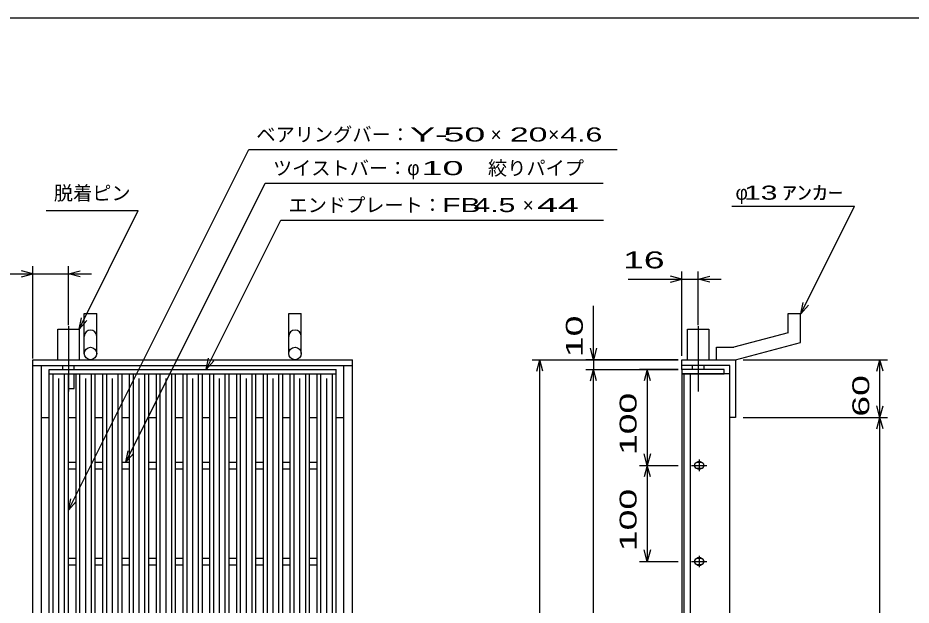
# Model space of a CAD drawing. Units: millimetres, scale not verified. Extents: x -1456 to 1389, y -1026 to 839.
# Drawn here: x -862 to 68, y 227 to 839 of the extents above; entities that cross this region are included whole.
import ezdxf
from ezdxf.enums import TextEntityAlignment as Align

# ---------------------------------------------------------------- set-up
doc = ezdxf.new("R2010")
doc.units = ezdxf.units.MM
doc.header["$LTSCALE"] = 8
doc.linetypes.add('LONG_DASHED_DOTTED', pattern=[15.25, 12, -1.5, 0.25, -1.5])
for name, color, linetype, lineweight in [('0_2', 150, 'Continuous', 25), ('16', 3, 'Continuous', 25), ('19', 6, 'Continuous', 25), ('22', 2, 'Continuous', 25)]:
    doc.layers.add(name, color=color, linetype=linetype, lineweight=lineweight)
doc.styles.add('ベクトル', font='')
doc.styles.get('ベクトル').set_extended_font_data('ベクトル')

msp = doc.modelspace()

# ---------------------------------------------------------------- linework, layer by layer
at = {"layer": '0_2'}
msp.add_line((-1379.2, 838.8), (1388.8, 838.8), dxfattribs=at)
at = {"layer": '16'}
for p, q in [((-829.5, 472.8), (-530.5, 472.8)), ((-829.5, 468.3), (-829.5, 472.8)), ((-829.5, 468.3), (-530.5, 468.3)), ((-829.5, -222.7), (-829.5, 468.3)), ((-829.5, 468.3), (-809.5, 468.3)), ((-825.5, -222.7), (-825.5, 468.3)), ((-813.5, -222.7), (-813.5, 468.3)), ((-809.5, -222.7), (-809.5, 468.3)), ((-801.6, -222.7), (-801.6, 468.3)), ((-801.6, 468.3), (-781.6, 468.3)), ((-797.6, -222.7), (-797.6, 468.3)), ((-785.6, -222.7), (-785.6, 468.3)), ((-781.6, -222.7), (-781.6, 468.3)), ((-773.7, -222.7), (-773.7, 468.3)), ((-773.7, 468.3), (-753.7, 468.3)), ((-769.7, -222.7), (-769.7, 468.3)), ((-757.7, -222.7), (-757.7, 468.3)), ((-753.7, -222.7), (-753.7, 468.3)), ((-745.8, -222.7), (-745.8, 468.3)), ((-745.8, 468.3), (-725.8, 468.3)), ((-741.8, -222.7), (-741.8, 468.3)), ((-729.8, -222.7), (-729.8, 468.3)), ((-725.8, -222.7), (-725.8, 468.3)), ((-717.9, -222.7), (-717.9, 468.3)), ((-717.9, 468.3), (-697.9, 468.3)), ((-713.9, -222.7), (-713.9, 468.3)), ((-701.9, -222.7), (-701.9, 468.3)), ((-697.9, -222.7), (-697.9, 468.3)), ((-690, -222.7), (-690, 468.3)), ((-690, 468.3), (-670, 468.3)), ((-686, -222.7), (-686, 468.3)), ((-674, -222.7), (-674, 468.3)), ((-670, -222.7), (-670, 468.3)), ((-662.1, -222.7), (-662.1, 468.3)), ((-662.1, 468.3), (-642.1, 468.3)), ((-658.1, -222.7), (-658.1, 468.3)), ((-646.1, -222.7), (-646.1, 468.3)), ((-642.1, -222.7), (-642.1, 468.3)), ((-634.2, -222.7), (-634.2, 468.3)), ((-634.2, 468.3), (-614.2, 468.3)), ((-630.2, -222.7), (-630.2, 468.3)), ((-618.2, -222.7), (-618.2, 468.3)), ((-614.2, -222.7), (-614.2, 468.3)), ((-606.3, -222.7), (-606.3, 468.3)), ((-606.3, 468.3), (-586.3, 468.3)), ((-602.3, -222.7), (-602.3, 468.3)), ((-590.3, -222.7), (-590.3, 468.3)), ((-586.3, -222.7), (-586.3, 468.3)), ((-578.4, -222.7), (-578.4, 468.3)), ((-578.4, 468.3), (-558.4, 468.3)), ((-574.4, -222.7), (-574.4, 468.3)), ((-562.4, -222.7), (-562.4, 468.3)), ((-558.4, -222.7), (-558.4, 468.3)), ((-550.5, -222.7), (-550.5, 468.3)), ((-550.5, 468.3), (-530.5, 468.3)), ((-546.5, -222.7), (-546.5, 468.3)), ((-534.5, -222.7), (-534.5, 468.3)), ((-530.5, 468.3), (-530.5, 472.8)), ((-530.5, -222.7), (-530.5, 468.3)), ((-126.5, 472.8), (-170.5, 472.8)), ((-170.5, 472.8), (-170.5, 468.3)), ((-170.5, 468.3), (-126.5, 468.3)), ((-170.5, 468.3), (-170.5, -222.7)), ((-120.5, 468.3), (-170.5, 468.3)), ((-168.5, 468.3), (-168.5, -222.7)), ((-161.5, -222.7), (-161.5, 468.3)), ((-126.5, 468.3), (-126.5, 472.8)), ((-120.5, -222.7), (-120.5, 468.3)), ((-819.5, -217.7), (-819.5, 463.3)), ((-791.6, -217.7), (-791.6, 463.3)), ((-763.7, -217.7), (-763.7, 463.3)), ((-735.8, -217.7), (-735.8, 463.3)), ((-707.9, -217.7), (-707.9, 463.3)), ((-680, -217.7), (-680, 463.3)), ((-652.1, -217.7), (-652.1, 463.3)), ((-624.2, -217.7), (-624.2, 463.3)), ((-596.3, -217.7), (-596.3, 463.3)), ((-568.4, -217.7), (-568.4, 463.3)), ((-540.5, -217.7), (-540.5, 463.3)), ((-809.5, 376.3), (-801.6, 376.3)), ((-781.6, 376.3), (-773.7, 376.3)), ((-753.7, 376.3), (-745.8, 376.3)), ((-725.8, 376.3), (-717.9, 376.3)), ((-697.9, 376.3), (-690, 376.3)), ((-670, 376.3), (-662.1, 376.3)), ((-642.1, 376.3), (-634.2, 376.3)), ((-614.2, 376.3), (-606.3, 376.3)), ((-586.3, 376.3), (-578.4, 376.3)), ((-558.4, 376.3), (-550.5, 376.3)), ((-160.5, 372.8), (-144.5, 372.8)), ((-150.5, 375.8), (-154.5, 375.8)), ((-152.5, 378.8), (-152.5, 366.8)), ((-809.5, 369.3), (-801.6, 369.3)), ((-781.6, 369.3), (-773.7, 369.3)), ((-753.7, 369.3), (-745.8, 369.3)), ((-725.8, 369.3), (-717.9, 369.3)), ((-697.9, 369.3), (-690, 369.3)), ((-670, 369.3), (-662.1, 369.3)), ((-642.1, 369.3), (-634.2, 369.3)), ((-614.2, 369.3), (-606.3, 369.3)), ((-586.3, 369.3), (-578.4, 369.3)), ((-558.4, 369.3), (-550.5, 369.3)), ((-154.5, 369.8), (-150.5, 369.8)), ((-809.5, 276.3), (-801.6, 276.3)), ((-781.6, 276.3), (-773.7, 276.3)), ((-753.7, 276.3), (-745.8, 276.3)), ((-725.8, 276.3), (-717.9, 276.3)), ((-697.9, 276.3), (-690, 276.3)), ((-670, 276.3), (-662.1, 276.3)), ((-642.1, 276.3), (-634.2, 276.3)), ((-614.2, 276.3), (-606.3, 276.3)), ((-586.3, 276.3), (-578.4, 276.3)), ((-558.4, 276.3), (-550.5, 276.3)), ((-160.5, 272.8), (-144.5, 272.8)), ((-150.5, 275.8), (-154.5, 275.8)), ((-152.5, 278.8), (-152.5, 266.8)), ((-809.5, 269.3), (-801.6, 269.3)), ((-781.6, 269.3), (-773.7, 269.3)), ((-753.7, 269.3), (-745.8, 269.3)), ((-725.8, 269.3), (-717.9, 269.3)), ((-697.9, 269.3), (-690, 269.3)), ((-670, 269.3), (-662.1, 269.3)), ((-642.1, 269.3), (-634.2, 269.3)), ((-614.2, 269.3), (-606.3, 269.3)), ((-586.3, 269.3), (-578.4, 269.3)), ((-558.4, 269.3), (-550.5, 269.3)), ((-154.5, 269.8), (-150.5, 269.8))]:
    msp.add_line(p, q, dxfattribs=at)
for centre, radius, start, end in [((-154.5, 372.8), 3, 90, 270), ((-152.5, 372.8), 4, 46.6, 133.4), ((-150.5, 372.8), 3, 270, 90), ((-152.5, 372.8), 4, 226.6, 313.4), ((-154.5, 272.8), 3, 90, 270), ((-152.5, 272.8), 4, 46.6, 133.4), ((-152.5, 272.8), 4, 226.6, 313.4), ((-150.5, 272.8), 3, 270, 90)]:
    msp.add_arc(centre, radius, start, end, dxfattribs=at)
at = {"layer": '19'}
for p, q in [((-793, 489.3), (-793, 530.92)), ((-793, 530.92), (-780, 530.92)), ((-780, 489.3), (-780, 530.92)), ((-580, 489.3), (-580, 530.92)), ((-580, 530.92), (-567, 530.92)), ((-567, 489.3), (-567, 530.92)), ((-59.89, 530.92), (-46.89, 530.92)), ((-59.89, 510.9), (-59.89, 530.92)), ((-46.89, 500.92), (-46.89, 530.92)), ((-820.5, 482.8), (-820.5, 514.8)), ((-820.5, 514.8), (-798.5, 514.8)), ((-798.5, 514.8), (-798.5, 482.8)), ((-164.5, 482.8), (-164.5, 514.8)), ((-164.5, 514.8), (-142.5, 514.8)), ((-142.5, 514.8), (-142.5, 482.8)), ((-59.89, 510.9), (-116.22, 495.81)), ((-134.51, 495.81), (-116.22, 495.81)), ((-134.51, 482.81), (-134.51, 495.81)), ((-114.5, 482.8), (-46.89, 500.92)), ((-846.5, 482.8), (-513.5, 482.8)), ((-846.5, -237.2), (-846.5, 482.8)), ((-846.5, 476.8), (-513.5, 476.8)), ((-837.5, -231.2), (-837.5, 476.8)), ((-815.5, 472.8), (-815.5, 476.8)), ((-803.5, 472.8), (-803.5, 476.8)), ((-522.5, -231.2), (-522.5, 476.8)), ((-513.5, -237.2), (-513.5, 482.8)), ((-170.5, 472.8), (-170.5, 482.8)), ((-170.5, 476.8), (-170.5, 482.8)), ((-170.5, 482.8), (-114.5, 482.8)), ((-120.5, 476.8), (-170.5, 476.8)), ((-159.5, 472.8), (-159.5, 476.8)), ((-147.5, 476.8), (-147.5, 472.8)), ((-134.5, 482.8), (-114.5, 482.8)), ((-120.5, 422.8), (-120.5, 476.8)), ((-114.5, 482.8), (-114.5, 422.8)), ((-803.5, 452.8), (-803.5, 468.3)), ((-809.5, 452.8), (-803.5, 452.8)), ((-837.5, 422.8), (-829.5, 422.8)), ((-809.5, 422.8), (-801.6, 422.8)), ((-781.6, 422.8), (-773.7, 422.8)), ((-753.7, 422.8), (-745.8, 422.8)), ((-725.8, 422.8), (-717.9, 422.8)), ((-697.9, 422.8), (-690, 422.8)), ((-670, 422.8), (-662.1, 422.8)), ((-642.1, 422.8), (-634.2, 422.8)), ((-614.2, 422.8), (-606.3, 422.8)), ((-586.3, 422.8), (-578.4, 422.8)), ((-558.4, 422.8), (-550.5, 422.8)), ((-530.5, 422.8), (-522.5, 422.8)), ((-114.5, 422.8), (-120.5, 422.8))]:
    msp.add_line(p, q, dxfattribs=at)
at = {"layer": '19', "linetype": 'LONG_DASHED_DOTTED'}
for p, q in [((-809.5, 517.8), (-809.5, 449.8)), ((-153.5, 517.8), (-153.5, 449.8))]:
    msp.add_line(p, q, dxfattribs=at)
at = {"layer": '19'}
for centre in [(-786.5, 489.3), (-573.5, 489.3)]:
    msp.add_circle(centre, 6.5, dxfattribs=at)
for centre in [(-786.5, 507.14), (-573.5, 507.14)]:
    msp.add_arc(centre, 6.5, 0, 180, dxfattribs=at)
at = {"layer": '22', "color": 4}
for p, q in [((-809.5, 326.3), (-621.75, 701.8)), ((-621.75, 701.8), (-237.75, 701.8)), ((-749.75, 376.3), (-604.5, 666.8)), ((-604.5, 666.8), (-252.5, 666.8)), ((-118.5, 642.8), (9.5, 642.8)), ((-46.5, 530.8), (9.5, 642.8)), ((-832.75, 638.3), (-736.75, 638.3)), ((-798.5, 514.8), (-736.75, 638.3)), ((-666.05, 472.8), (-588.3, 628.3)), ((-588.3, 628.3), (-252.3, 628.3)), ((-846.5, 484.3), (-846.5, 580.3)), ((-809.5, 518.8), (-809.5, 580.3)), ((-902.5, 572.3), (-846.5, 572.3)), ((-846.5, 572.3), (-858.5, 575.5)), ((-858.5, 569.1), (-846.5, 572.3)), ((-846.5, 572.3), (-809.5, 572.3)), ((-809.5, 572.3), (-797.5, 575.5)), ((-797.5, 569.1), (-809.5, 572.3)), ((-809.5, 572.3), (-785.5, 572.3)), ((-170.5, 566.8), (-182.5, 570)), ((-170.5, 486.8), (-170.5, 574.8)), ((-153.5, 518.8), (-153.5, 574.8)), ((-153.5, 566.8), (-141.5, 570)), ((-226.5, 566.8), (-170.5, 566.8)), ((-182.5, 563.6), (-170.5, 566.8)), ((-170.5, 566.8), (-153.5, 566.8)), ((-141.5, 563.6), (-153.5, 566.8)), ((-153.5, 566.8), (-129.5, 566.8)), ((-46.5, 530.8), (-44.1, 542.48)), ((-262.5, 482.8), (-262.5, 538.8)), ((-46.5, 530.8), (-38.5, 539.6)), ((-798.5, 514.8), (-796.1, 526.48)), ((-798.5, 514.8), (-790.5, 523.6)), ((-262.5, 482.8), (-265.7, 494.8)), ((-259.3, 494.8), (-262.5, 482.8)), ((-666.05, 472.8), (-663.65, 484.48)), ((-666.05, 472.8), (-658.05, 481.6)), ((-326.5, 482.8), (-174.5, 482.8)), ((-321.7, 470.8), (-318.5, 482.8)), ((-315.3, 470.8), (-318.5, 482.8)), ((-318.5, -237.2), (-318.5, 482.8)), ((-174.5, 482.8), (-270.5, 482.8)), ((-262.5, 482.8), (-262.5, 472.8)), ((-106.5, 482.8), (43.9, 482.8)), ((32.7, 470.8), (35.9, 482.8)), ((39.1, 470.8), (35.9, 482.8)), ((35.9, 422.8), (35.9, 482.8)), ((-270.5, 472.8), (-174.5, 472.8)), ((-265.7, 460.8), (-262.5, 472.8)), ((-259.3, 460.8), (-262.5, 472.8)), ((-262.5, -227.2), (-262.5, 472.8)), ((-174.5, 472.8), (-214.5, 472.8)), ((-206.5, 472.8), (-209.7, 460.8)), ((-203.3, 460.8), (-206.5, 472.8)), ((-206.5, 472.8), (-206.5, 372.8)), ((35.9, 422.8), (32.7, 434.8)), ((35.9, 422.8), (39.1, 434.8)), ((-106.5, 422.8), (43.9, 422.8)), ((32.7, 410.8), (35.9, 422.8)), ((39.1, 410.8), (35.9, 422.8)), ((35.9, -177.2), (35.9, 422.8)), ((-749.75, 376.3), (-747.35, 387.98)), ((-749.75, 376.3), (-741.75, 385.1)), ((-206.5, 372.8), (-209.7, 384.8)), ((-203.3, 384.8), (-206.5, 372.8)), ((-214.5, 372.8), (-174.5, 372.8)), ((-206.5, 372.8), (-209.7, 360.8)), ((-203.3, 360.8), (-206.5, 372.8)), ((-206.5, 372.8), (-206.5, 272.8)), ((-809.5, 326.3), (-807.1, 337.98)), ((-809.5, 326.3), (-801.5, 335.1)), ((-206.5, 272.8), (-209.7, 284.8)), ((-203.3, 284.8), (-206.5, 272.8)), ((-214.5, 272.8), (-174.5, 272.8))]:
    msp.add_line(p, q, dxfattribs=at)

# ---------------------------------------------------------------- texts
at = {"layer": '22', "style": 'ベクトル'}
for s, p in [('ベアリングバー：', (-613.75, 717.4)), ('×', (-369.75, 717.4)), ('×', (-309.75, 717.4)), ('ツイストバー：', (-596.5, 682.4)), ('絞りパイプ', (-372.5, 682.4)), ('φ', (-456.5, 682.4)), ('脱着ピン', (-824.75, 656.3)), ('φ', (-114.5, 656.8)), ('エンドプレート：', (-580.3, 643.9)), ('×', (-336.3, 643.9))]:
    msp.add_text(s, height=14.66, dxfattribs=at).set_placement(p, align=Align.MIDDLE_LEFT)
for s, height, width, p in [('Y-', 14.66, 2, (-453.75, 717.4)), (' 50 ', 14.66, 2, (-429.75, 717.4)), ('20', 14.66, 1.8, (-349.75, 717.4)), (' 4.6 ', 14.66, 1.6, (-305.75, 717.4)), (' 10 ', 14.66, 2, (-452.5, 682.4)), (' 13 ', 14.66, 1.6, (-114.5, 656.8)), ('ｱﾝｶｰ', 14.66, 1.6, (-66.5, 656.8)), ('FB', 14.66, 1.6, (-420.3, 643.9)), (' 4.5 ', 14.66, 1.6, (-396.3, 643.9)), (' 44 ', 14.66, 2, (-332.3, 643.9)), (' 16 ', 17.6, 1.65, (-242.5, 586.8))]:
    msp.add_text(s, height=height, dxfattribs=dict(at, width=width)).set_placement(p, align=Align.MIDDLE_LEFT)
at = {"layer": '22', "style": 'ベクトル', "width": 1.65}
for s, p in [(' 10 ', (-282.5, 474.8)), (' 60 ', (15.9, 412.8)), (' 100 ', (-226.5, 372.8)), (' 100 ', (-226.5, 272.8))]:
    msp.add_text(s, height=17.6, rotation=90, dxfattribs=at).set_placement(p, align=Align.MIDDLE_LEFT)

doc.saveas('drawing.dxf')
